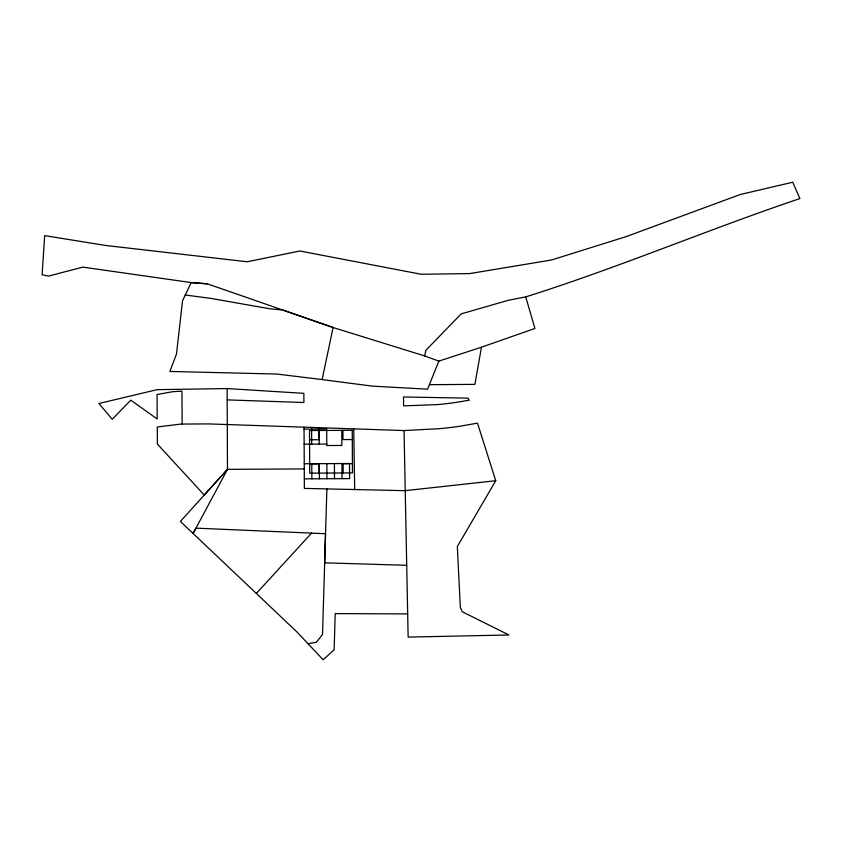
<?xml version="1.0" encoding="UTF-8"?>
<svg xmlns="http://www.w3.org/2000/svg" width="842" height="842" viewBox="0 0 842 842"><rect width="100%" height="100%" fill="white"/><g stroke="black" fill="none" stroke-linecap="round" stroke-linejoin="round"><path stroke-width="1.26" d="M326.885 488.918L324.654 562.835L406.623 565.298M481.477 347.199L438.85 361.113L424.715 355.955L425.831 350.335L461.184 313.877L508.494 300.247L525.724 296.879L534.912 328.464L481.477 347.199L474.899 384.373L429.378 384.678M207.385 283.859L191.197 282.565L182.535 300.72L176.494 353.998L169.884 371.448L276.986 374.048L322.107 379.584L333.106 327.517L207.374 283.838L191.197 282.575L82.832 267.125L48.51 276.092L42.1 274.818L44.689 235.634L105.408 245.432L247.201 261.767L299.899 251L421.2 274.271L469.794 273.576L551.457 259.999L625.869 236.718L740.244 194.513L792.711 182.23L799.9 198.565C707.859 229.571 618.386 267.724 525.724 296.879M438.85 361.113L427.578 389.183L372.522 386.141L322.107 379.584M304.267 468.92L227.477 469.341L193.102 533.46L195.965 528.144L325.538 533.723L322.518 634.531L316.35 642.32L307.962 643.646L296.826 631.847L180.399 521.44L227.477 469.341L227.119 388.562L157.054 389.667L98.946 403.497L112.228 419.295L130.794 400.182L157.201 418.99L157.054 394.509L172.873 391.677L181.956 391.162L182.146 424.063M495.738 480.719L457.343 546.542L460.311 607.282L462.226 611.745L508.905 634.973L408.138 637.099L404.044 430.567L438.871 428.715A347.693 347.693 0 0 0 460.1 426.199L477.498 423.147L495.738 480.719L405.044 490.675L304.372 488.402L304.046 427.178M227.477 469.341L204.248 495.043L157.391 444.081L157.265 426.989L180.967 424.063L208.679 423.915L404.044 430.567M256.431 593.357L311.572 533.123M304.046 429.104L326.696 428.988L326.78 445.534L341.873 445.45L341.789 430.357M309.54 439.766L318.844 439.713L318.792 430.483M352.293 439.535L342.989 439.587L342.947 430.346M304.13 444.197L326.77 444.081M304.236 463.763L349.514 463.521L349.598 478.614L304.32 478.856M309.677 463.921L318.971 463.868L319.023 473.099M352.419 463.689L343.126 463.732L343.168 472.972M407.644 613.913L335.221 613.607L334.137 649.782L323.118 659.77L307.962 643.646M227.172 399.887L303.909 402.518L303.857 393.34L227.119 388.562M185.251 295.016L210.426 298.331L269.956 308.803L282.575 309.982L333.106 327.517L424.715 355.955M353.724 428.841L354.682 489.539M341.968 463.563L342.052 478.656M334.421 463.605L334.506 478.698M326.875 463.647L326.959 478.74M319.15 429.031L319.223 444.123M319.328 463.679L319.413 478.782M311.603 429.062L311.677 444.155M311.782 463.721L311.866 478.814M468.941 400.203L460.469 401.697A325.991 325.991 0 0 1 436.766 404.655L403.634 405.855L403.486 396.971L468.078 398.15L468.941 400.203M352.24 430.304L309.498 430.525L309.719 473.151L352.472 472.92L352.24 430.304"/></g></svg>
